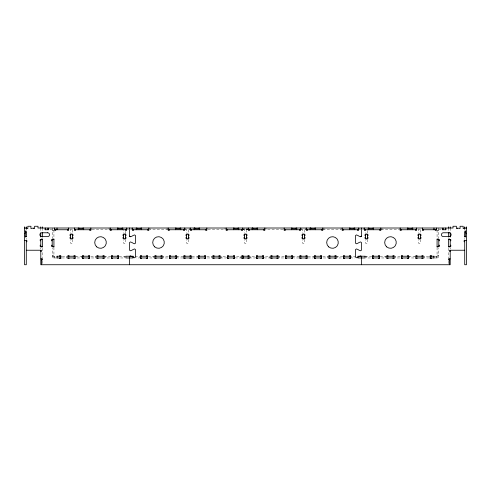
<?xml version="1.0" encoding="UTF-8"?>
<svg xmlns="http://www.w3.org/2000/svg" width="491" height="491" viewBox="0 0 491 491"><rect width="100%" height="100%" fill="white"/><g stroke="black" fill="none" stroke-linecap="round" stroke-linejoin="round"><path stroke-width="0.37" stroke-dasharray="2.46 1.84" d="M243.665 229.094L244.064 229.094M246.936 229.094L247.335 229.094M243.665 229.309L244.064 229.309M246.936 229.309L247.335 229.309M243.665 229.53L244.064 229.53M246.936 229.53L247.335 229.53M49.904 229.745L53.93 229.745L53.93 238.442M69.783 229.745L73.263 229.745M92.013 229.745L109.898 229.745M168.18 229.745L150.007 229.745L150.007 228.008M184.61 229.745L190.41 229.745M208 229.745L225.007 229.745L225.007 228.008M283 229.745L265.993 229.745L265.993 228.008M300.59 229.745L306.39 229.745M322.82 229.745L340.993 229.745L340.993 228.008M381.102 229.745L398.987 229.745M417.737 229.745L421.217 229.745M441.096 229.745L437.07 229.745L437.07 238.442M52.193 230.328L53.93 230.328M437.07 230.328L438.807 230.328M24.55 230.715L26.287 230.715M464.713 230.715L466.45 230.715M72.392 233.415L70.655 233.415L70.655 229.745M125.358 233.415L123.622 233.415L123.622 230.482M188.378 233.415L186.635 233.415L186.635 229.745M246.372 233.415L244.628 233.415L244.628 229.745M304.365 233.415L302.622 233.415L302.622 229.745M367.378 233.415L365.642 233.415L365.642 231.212M420.345 233.415L418.608 233.415L418.608 229.745M52.193 255.651L53.93 255.651M437.07 255.651L438.807 255.651M52.193 256.228L56.195 256.228M62.222 256.228L66.739 256.228L66.739 257.965L62.222 257.965M82.396 256.228L76.308 256.228L76.308 257.965L81.236 257.965L81.236 256.228M90.804 256.228L95.733 256.228L95.733 257.965L90.804 257.965M104.147 256.228L110.236 256.228L110.236 257.965L105.301 257.965L105.301 256.228M125.892 256.228L119.804 256.228L119.804 257.965L124.732 257.965L124.732 256.228M135.007 256.228L139.229 256.228L139.229 257.965L136.412 257.965M154.886 256.228L148.798 256.228L148.798 257.965L153.726 257.965L153.726 256.228M168.223 256.228L163.294 256.228L163.294 257.965L168.223 257.965M176.637 256.228L183.026 256.228M191.993 256.228L198.382 256.228M206.791 256.228L211.719 256.228L211.719 257.965L206.791 257.965M284.209 256.228L279.281 256.228L279.281 257.965L284.209 257.965M292.618 256.228L299.007 256.228M307.974 256.228L314.363 256.228M322.777 256.228L327.706 256.228L327.706 257.965L322.777 257.965M336.114 256.228L342.202 256.228L342.202 257.965L337.274 257.965L337.274 256.228M355.993 256.228L351.771 256.228L351.771 257.965L354.588 257.965M365.108 256.228L371.196 256.228L371.196 257.965L366.268 257.965L366.268 256.228M386.853 256.228L380.764 256.228L380.764 257.965L385.699 257.965L385.699 256.228M400.196 256.228L395.267 256.228L395.267 257.965L400.196 257.965M408.604 256.228L414.692 256.228L414.692 257.965L409.764 257.965L409.764 256.228M428.778 256.228L424.261 256.228L424.261 257.965L428.778 257.965M434.805 256.228L438.807 256.228M56.195 257.965L52.193 257.965L52.193 248.274M183.026 257.965L177.797 257.965L177.797 256.228M191.993 257.965L197.222 257.965L197.222 256.228M220.128 257.965L226.216 257.965L226.216 256.228L221.288 256.228L221.288 257.965M241.873 257.965L235.784 257.965L235.784 256.228L240.713 256.228L240.713 257.965M249.127 257.965L255.216 257.965L255.216 256.228L250.287 256.228L250.287 257.965M270.872 257.965L264.784 257.965L264.784 256.228L269.712 256.228L269.712 257.965M299.007 257.965L293.778 257.965L293.778 256.228M307.974 257.965L313.203 257.965L313.203 256.228M434.805 257.965L438.807 257.965L438.807 248.274M464.713 238.38L464.713 239.412M450.21 228.008L450.21 232.169M450.21 247.532L450.21 248.992M448.473 228.008L448.473 232.169M448.473 248.262L448.473 257.775M448.473 261.108L448.473 264.011M438.807 228.008L438.807 238.442M437.07 247.532L437.07 257.965M436.487 256.228L436.487 257.965M420.345 229.745L420.345 234.575M381.973 228.008L381.973 229.745M367.378 230.482L367.378 234.575M363.223 228.008L363.223 229.745L359.743 229.745L359.743 228.008M323.98 228.008L323.98 229.745M305.23 228.008L305.23 229.745M304.365 229.745L304.365 234.575M301.75 228.008L301.75 229.745M247.335 228.874L247.335 229.745L243.665 229.745L243.665 228.874M247.206 228.874L247.206 229.745M247.071 228.874L247.071 229.745M246.936 228.008L246.936 229.745M246.372 229.745L246.372 234.575M244.064 228.008L244.064 229.745M243.929 228.874L243.929 229.745M243.794 228.874L243.794 229.745M189.25 228.008L189.25 229.745M188.378 229.745L188.378 234.575M185.77 228.008L185.77 229.745M167.02 228.008L167.02 229.745M131.257 228.008L131.257 229.745L127.777 229.745L127.777 228.008M125.358 231.212L125.358 234.575M109.027 228.008L109.027 229.745M72.392 229.745L72.392 234.575M54.513 256.228L54.513 257.965M53.93 247.532L53.93 257.965M52.193 228.008L52.193 238.442M42.527 228.008L42.527 232.169M42.527 248.262L42.527 257.775M42.527 261.108L42.527 264.011M40.79 228.008L40.79 232.169M40.79 247.532L40.79 248.992M26.287 238.38L26.287 239.412M72.392 239.602L70.655 239.602L70.655 243.278L72.392 243.278L72.392 239.602M125.358 239.602L123.622 239.602L123.622 243.278L125.358 243.278L125.358 239.602M188.378 239.602L186.635 239.602L186.635 243.278L188.378 243.278L188.378 239.602M246.372 239.602L244.628 239.602L244.628 243.278L246.372 243.278L246.372 239.602M304.365 239.602L302.622 239.602L302.622 243.278L304.365 243.278L304.365 239.602M367.378 239.602L365.642 239.602L365.642 243.278L367.378 243.278L367.378 239.602M420.345 239.602L418.608 239.602L418.608 243.278L420.345 243.278L420.345 239.602"/><path stroke-width="0.74" d="M129.514 264.735L129.514 256.603C130.422 254.093 134.614 259.659 135.51 257.137L135.51 249.6C134.614 247.077 130.41 252.656 129.514 250.134L129.514 242.591C130.41 240.068 134.614 245.647 135.51 243.125L135.51 235.588C134.614 233.065 130.422 238.632 129.514 236.122L129.514 228.008M361.486 228.008L361.486 236.122C360.578 238.632 356.386 233.065 355.49 235.588L355.49 243.125C356.386 245.647 360.59 240.068 361.486 242.591L361.486 250.134C360.59 252.656 356.386 247.077 355.49 249.6L355.49 257.137C356.386 259.659 360.578 254.093 361.486 256.603L361.486 264.735M26.287 236.705C24.482 238.577 25.636 232.2 25.422 231.875C27.226 230.003 26.072 236.38 26.287 236.705L25.127 236.705M464.713 231.875C466.518 230.003 465.364 236.38 465.578 236.705C463.774 238.577 464.928 232.2 464.713 231.875L465.873 231.875M129.514 256.603L130.097 256.026M361.486 236.122L360.903 236.699M24.55 228.008L26.674 228.008L26.674 228.585L27.834 228.585L27.834 226.265L30.939 226.265L30.939 228.585L33.443 228.008L33.443 228.585L34.603 228.585L34.603 226.265L37.985 226.265L37.985 228.008L453.015 228.008L453.015 226.265L456.397 226.265L456.397 228.585L457.557 228.585L457.557 228.008L460.061 228.585L460.061 226.265L463.166 226.265L463.166 228.585L464.326 228.585L464.326 228.008L466.45 228.008M24.55 228.174L24.986 228.174M466.014 228.174L466.45 228.174M45.62 228.585L45.043 228.585L45.043 229.745L48.615 229.745L48.615 228.585L48.038 228.585M442.962 228.585L442.385 228.585L442.385 229.745L445.957 229.745L445.957 228.585L445.38 228.585M54.611 229.745L68.623 229.745M74.423 229.745L91.142 229.745M109.898 229.745L126.617 229.745M132.417 229.745L148.847 229.745M168.18 229.745L184.61 229.745M190.41 229.745L206.84 229.745M226.167 229.745L242.603 229.745M248.397 229.745L264.833 229.745M284.16 229.745L300.59 229.745M306.39 229.745L322.82 229.745M342.153 229.745L358.583 229.745M364.383 229.745L381.102 229.745M399.858 229.745L416.577 229.745M422.377 229.745L436.389 229.745M25.127 231.875L26.287 231.875M24.55 233.415L24.986 233.415M466.014 233.415L466.45 233.415M70.655 235.735L70.072 235.735L70.072 234.575L72.975 234.575L72.975 235.735L72.392 235.735M123.622 235.735L123.038 235.735L123.038 234.575L125.941 234.575L125.941 235.735L125.358 235.735M186.635 235.735L186.058 235.735L186.058 234.575L188.955 234.575L188.955 235.735L188.378 235.735M244.628 235.735L244.052 235.735L244.052 234.575L246.948 234.575L246.948 235.735L246.372 235.735M302.622 235.735L302.045 235.735L302.045 234.575L304.942 234.575L304.942 235.735L304.365 235.735M365.642 235.735L365.058 235.735L365.058 234.575L367.962 234.575L367.962 235.735L367.378 235.735M418.608 235.735L418.025 235.735L418.025 234.575L420.928 234.575L420.928 235.735L420.345 235.735M464.713 236.705L465.873 236.705M70.655 237.282L70.072 237.282L70.072 238.442L72.975 238.442L72.975 237.282L72.392 237.282M123.622 237.282L123.038 237.282L123.038 238.442L125.941 238.442L125.941 237.282L125.358 237.282M186.635 237.282L186.058 237.282L186.058 238.442L188.955 238.442L188.955 237.282L188.378 237.282M244.628 237.282L244.052 237.282L244.052 238.442L246.948 238.442L246.948 237.282L246.372 237.282M302.622 237.282L302.045 237.282L302.045 238.442L304.942 238.442L304.942 237.282L304.365 237.282M365.642 237.282L365.058 237.282L365.058 238.442L367.962 238.442L367.962 237.282L367.378 237.282M418.608 237.282L418.025 237.282L418.025 238.442L420.928 238.442L420.928 237.282L420.345 237.282M42.527 239.602L40.207 239.602L40.207 240.762L40.79 240.762M53.93 239.602L51.61 239.602L51.61 240.762L52.193 240.762M437.07 239.602L439.39 239.602L439.39 240.762L438.807 240.762M448.473 239.602L450.793 239.602L450.793 240.762L450.21 240.762M24.55 240.572L26.87 240.572L26.87 241.732L26.287 241.732M466.45 240.572L464.13 240.572L464.13 241.732L464.713 241.732M40.79 245.212L40.207 245.212L40.207 246.372L42.527 246.372M52.193 245.212L51.61 245.212L51.61 246.372L53.93 246.372M438.807 245.212L439.39 245.212L439.39 246.372L437.07 246.372M450.21 245.212L450.793 245.212L450.793 246.372L448.473 246.372M26.287 250.238L41.367 250.238L41.367 251.398L40.79 251.398M464.713 250.238L449.633 250.238L449.633 251.398L450.21 251.398M56.944 256.228L61.467 256.228M67.899 256.228L75.148 256.228M82.396 256.228L89.644 256.228M96.893 256.228L104.147 256.228M111.396 256.228L118.644 256.228M140.389 256.228L147.638 256.228M154.886 256.228L162.134 256.228M169.383 256.228L176.637 256.228M183.769 256.228L191.245 256.228M198.382 256.228L205.631 256.228M212.879 256.228L220.128 256.228M227.376 256.228L234.624 256.228M241.873 256.228L249.127 256.228M256.376 256.228L263.624 256.228M270.872 256.228L278.121 256.228M285.369 256.228L292.618 256.228M299.755 256.228L307.231 256.228M314.363 256.228L321.617 256.228M328.866 256.228L336.114 256.228M343.362 256.228L350.611 256.228M372.356 256.228L379.604 256.228M386.853 256.228L394.107 256.228M401.356 256.228L408.604 256.228M415.852 256.228L423.101 256.228M429.533 256.228L434.056 256.228M56.944 257.965L61.467 257.965M67.899 257.965L75.148 257.965M82.396 257.965L89.644 257.965M96.893 257.965L104.147 257.965M111.396 257.965L118.644 257.965M140.389 257.965L147.638 257.965M154.886 257.965L162.134 257.965M169.383 257.965L176.637 257.965M183.769 257.965L191.245 257.965M198.382 257.965L205.631 257.965M212.879 257.965L220.128 257.965M227.376 257.965L234.624 257.965M241.873 257.965L249.127 257.965M256.376 257.965L263.624 257.965M270.872 257.965L278.121 257.965M285.369 257.965L292.618 257.965M299.755 257.965L307.231 257.965M314.363 257.965L321.617 257.965M328.866 257.965L336.114 257.965M343.362 257.965L350.611 257.965M372.356 257.965L379.604 257.965M386.853 257.965L394.107 257.965M401.356 257.965L408.604 257.965M415.852 257.965L423.101 257.965M429.533 257.965L434.056 257.965M40.79 258.935L42.527 258.935M448.473 258.935L450.21 258.935M41.655 260.095L42.238 260.095L42.238 258.935M449.345 260.095L448.762 260.095L448.762 258.935M130.097 236.699L129.514 236.116M361.008 256.038L361.486 256.609M466.45 226.848L466.45 264.735L464.713 264.735L464.713 240.572M464.713 226.848L464.713 229.358M450.21 226.848L450.21 228.088M450.21 232.82L450.21 237.036M450.21 239.602L450.21 246.372M450.21 250.459L450.21 264.735L40.79 264.735L40.79 250.459M449.633 239.602L449.633 239.025L448.473 239.025L448.473 246.948L449.633 246.948L449.633 246.372M449.345 258.935L449.345 264.735M448.473 226.848L448.473 228.088M448.473 232.482L448.473 237.036M445.38 228.008L445.38 229.745M442.962 228.008L442.962 229.745M438.807 239.602L438.807 246.445M438.23 239.602L438.23 239.025L437.07 239.025L437.07 246.948L438.23 246.948L438.23 246.372M436.389 228.008L436.389 230.328L435.229 230.328L435.229 229.745M433.976 228.008L433.976 229.745M433.976 256.228L433.976 257.965M431.509 256.228L431.509 255.651L430.349 255.651L430.349 258.548L431.509 258.548L431.509 257.965M423.537 229.745L423.537 230.328L422.377 230.328L422.377 228.008M421.941 256.228L421.941 255.651L423.101 255.651L423.101 258.548L421.941 258.548L421.941 257.965M420.345 234.575L420.345 238.442M418.608 234.575L418.608 238.442M417.012 256.228L417.012 255.651L415.852 255.651L415.852 258.548L417.012 258.548L417.012 257.965M416.577 228.008L416.577 230.328L415.417 230.328L415.417 229.745M412.747 228.008L412.747 229.745M412.084 228.008L412.084 228.874L408.027 228.874L408.027 228.008M407.444 256.228L407.444 255.651L408.604 255.651L408.604 258.548L407.444 258.548L407.444 257.965M407.34 228.008L407.364 229.745M402.516 256.228L402.516 255.651L401.356 255.651L401.356 258.548L402.516 258.548L402.516 257.965M401.307 229.745L401.307 230.328L400.147 230.328L400.147 228.008M392.947 256.228L392.947 255.651L394.107 255.651L394.107 258.548L392.947 258.548L392.947 257.965M388.013 256.228L388.013 255.651L386.853 255.651L386.853 258.548L388.013 258.548L388.013 257.965M380.813 228.008L380.813 230.328L379.653 230.328L379.653 229.745M378.444 256.228L378.444 255.651L379.604 255.651L379.604 258.548L378.444 258.548L378.444 257.965M373.596 228.008L373.62 229.745M373.516 256.228L373.516 255.651L372.356 255.651L372.356 258.548L373.516 258.548L373.516 257.965M372.933 228.008L372.933 228.874L368.876 228.874L368.876 228.008M368.213 228.008L368.213 229.745M367.378 234.575L367.378 238.442M365.642 234.575L365.642 238.442M365.543 229.745L365.543 230.328L364.383 230.328L364.383 228.008M358.583 228.008L358.583 230.328L357.423 230.328L357.423 229.745M354.76 228.008L354.778 229.745M354.097 228.008L354.097 228.874L350.034 228.874L350.034 228.008M349.451 256.228L349.451 255.651L350.611 255.651L350.611 258.548L349.451 258.548L349.451 257.965M349.371 228.008L349.371 229.745M344.522 256.228L344.522 255.651L343.362 255.651L343.362 258.548L344.522 258.548L344.522 257.965M343.313 229.745L343.313 230.328L342.153 230.328L342.153 228.008M334.954 256.228L334.954 255.651L336.114 255.651L336.114 258.548L334.954 258.548L334.954 257.965M330.026 256.228L330.026 255.651L328.866 255.651L328.866 258.548L330.026 258.548L330.026 257.965M322.82 228.008L322.82 230.328L321.66 230.328L321.66 229.745M320.457 256.228L320.457 255.651L321.617 255.651L321.617 258.548L320.457 258.548L320.457 257.965M315.603 228.008L315.627 229.745M315.523 256.228L315.523 255.651L314.363 255.651L314.363 258.548L315.523 258.548L315.523 257.965M314.94 228.008L314.94 228.874L310.883 228.874L310.883 228.008M310.22 228.008L310.22 229.745M310.195 228.008L310.195 229.457M307.55 229.745L307.55 230.328L306.39 230.328L306.39 228.008M305.954 256.228L305.954 255.651L307.114 255.651L307.114 258.548L305.954 258.548L305.954 257.965M304.365 234.575L304.365 238.442M302.622 234.575L302.622 238.442M301.026 256.228L301.026 255.651L299.866 255.651L299.866 258.548L301.026 258.548L301.026 257.965M300.59 228.008L300.59 230.328L299.43 230.328L299.43 229.745M296.767 228.008L296.767 229.745M296.104 228.008L296.104 228.874L292.041 228.874L292.041 228.008M291.458 256.228L291.458 255.651L292.618 255.651L292.618 258.548L291.458 258.548L291.458 257.965M291.359 228.008L291.384 229.745M286.529 256.228L286.529 255.651L285.369 255.651L285.369 258.548L286.529 258.548L286.529 257.965M285.32 229.745L285.32 230.328L284.16 230.328L284.16 228.008M276.961 256.228L276.961 255.651L278.121 255.651L278.121 258.548L276.961 258.548L276.961 257.965M272.032 256.228L272.032 255.651L270.872 255.651L270.872 258.548L272.032 258.548L272.032 257.965M264.833 228.008L264.833 230.328L263.673 230.328L263.673 229.745M262.464 256.228L262.464 255.651L263.624 255.651L263.624 258.548L262.464 258.548L262.464 257.965M257.609 228.008L257.609 229.745M257.536 256.228L257.536 255.651L256.376 255.651L256.376 258.548L257.536 258.548L257.536 257.965M256.946 228.008L256.946 228.874L252.89 228.874L252.89 228.008M252.227 228.008L252.227 229.745M252.202 228.008L252.202 229.309M249.557 229.745L249.557 230.328L248.397 230.328L248.397 228.008M247.967 256.228L247.967 255.651L249.127 255.651L249.127 258.548L247.967 258.548L247.967 257.965M246.372 234.575L246.372 238.442M244.628 234.575L244.628 238.442M243.315 256.228L243.315 257.965M243.033 256.228L243.033 255.651L241.873 255.651L241.873 258.548L243.033 258.548L243.033 257.965M242.603 228.008L242.603 230.328L241.443 230.328L241.443 229.745M238.773 228.008L238.798 229.745M238.11 228.008L238.11 228.874L234.054 228.874L234.054 228.008M233.464 256.228L233.464 255.651L234.624 255.651L234.624 258.548L233.464 258.548L233.464 257.965M233.391 228.008L233.391 229.745M228.536 256.228L228.536 255.651L227.376 255.651L227.376 258.548L228.536 258.548L228.536 257.965M227.327 229.745L227.327 230.328L226.167 230.328L226.167 228.008M218.968 256.228L218.968 255.651L220.128 255.651L220.128 258.548L218.968 258.548L218.968 257.965M214.039 256.228L214.039 255.651L212.879 255.651L212.879 258.548L214.039 258.548L214.039 257.965M206.84 228.008L206.84 230.328L205.68 230.328L205.68 229.745M204.471 256.228L204.471 255.651L205.631 255.651L205.631 258.548L204.471 258.548L204.471 257.965M199.641 228.297L199.641 229.745L199.616 228.008M199.542 256.228L199.542 255.651L198.382 255.651L198.382 258.548L199.542 258.548L199.542 257.965M198.959 228.008L198.959 228.874L194.896 228.874L194.896 228.008M194.233 228.008L194.233 229.745M194.209 228.008L194.209 229.457M191.57 229.745L191.57 230.328L190.41 230.328L190.41 228.008M189.974 256.228L189.974 255.651L191.134 255.651L191.134 258.548L189.974 258.548L189.974 257.965M188.378 234.575L188.378 238.442M186.635 234.575L186.635 238.442M185.046 256.228L185.046 255.651L183.886 255.651L183.886 258.548L185.046 258.548L185.046 257.965M184.61 228.008L184.61 230.328L183.45 230.328L183.45 229.745M180.78 228.008L180.805 229.745M180.117 228.008L180.117 228.874L176.06 228.874L176.06 228.008M175.397 229.745L175.397 228.008L175.373 229.457M175.477 256.228L175.477 255.651L176.637 255.651L176.637 258.548L175.477 258.548L175.477 257.965M170.543 256.228L170.543 255.651L169.383 255.651L169.383 258.548L170.543 258.548L170.543 257.965M169.34 229.745L169.34 230.328L168.18 230.328L168.18 228.008M160.974 256.228L160.974 255.651L162.134 255.651L162.134 258.548L160.974 258.548L160.974 257.965M156.046 256.228L156.046 255.651L154.886 255.651L154.886 258.548L156.046 258.548L156.046 257.965M148.847 228.008L148.847 230.328L147.687 230.328L147.687 229.745M146.478 256.228L146.478 255.651L147.638 255.651L147.638 258.548L146.478 258.548L146.478 257.965M141.654 228.297L141.654 229.745L141.629 228.008M141.549 256.228L141.549 255.651L140.389 255.651L140.389 258.548L141.549 258.548L141.549 257.965M140.966 228.008L140.966 228.874L136.903 228.874L136.903 228.008M136.222 228.008L136.24 229.745M133.577 229.745L133.577 230.328L132.417 230.328L132.417 228.008M126.617 228.008L126.617 230.328L125.457 230.328L125.457 229.745M125.358 234.575L125.358 238.442M123.622 234.575L123.622 238.442M122.787 228.008L122.811 229.745M122.124 228.008L122.124 228.874L118.067 228.874L118.067 228.008M117.404 229.745L117.404 228.008L117.38 229.457M117.484 256.228L117.484 255.651L118.644 255.651L118.644 258.548L117.484 258.548L117.484 257.965M112.556 256.228L112.556 255.651L111.396 255.651L111.396 258.548L112.556 258.548L112.556 257.965M111.347 229.745L111.347 230.328L110.187 230.328L110.187 228.008M102.987 256.228L102.987 255.651L104.147 255.651L104.147 258.548L102.987 258.548L102.987 257.965M98.053 256.228L98.053 255.651L96.893 255.651L96.893 258.548L98.053 258.548L98.053 257.965M90.853 228.008L90.853 230.328L89.693 230.328L89.693 229.745M88.484 256.228L88.484 255.651L89.644 255.651L89.644 258.548L88.484 258.548L88.484 257.965M83.66 228.438L83.66 229.745L83.636 228.008M83.556 256.228L83.556 255.651L82.396 255.651L82.396 258.548L83.556 258.548L83.556 257.965M82.973 228.008L82.973 228.874L78.916 228.874L78.916 228.008M78.229 228.008L78.253 229.745M75.583 229.745L75.583 230.328L74.423 230.328L74.423 228.008M73.988 256.228L73.988 255.651L75.148 255.651L75.148 258.548L73.988 258.548L73.988 257.965M72.392 234.575L72.392 238.442M70.655 234.575L70.655 238.442M69.059 256.228L69.059 255.651L67.899 255.651L67.899 258.548L69.059 258.548L69.059 257.965M68.623 228.008L68.623 230.328L67.463 230.328L67.463 229.745M59.491 256.228L59.491 255.651L60.651 255.651L60.651 258.548L59.491 258.548L59.491 257.965M57.024 228.008L57.024 229.745M57.024 256.228L57.024 257.965M55.771 229.745L55.771 230.328L54.611 230.328L54.611 228.008M52.77 239.602L52.77 239.025L53.93 239.025L53.93 246.948L52.77 246.948L52.77 246.372M52.193 239.602L52.193 246.445M48.038 228.008L48.038 229.745M45.62 228.008L45.62 229.745M42.527 226.848L42.527 228.088M42.527 232.482L42.527 237.036M41.655 258.935L41.655 264.735M41.367 239.602L41.367 239.025L42.527 239.025L42.527 246.948L41.367 246.948L41.367 246.372M40.79 226.848L40.79 228.088M40.79 232.82L40.79 237.036M40.79 239.602L40.79 246.372M26.287 226.848L26.287 229.358M26.287 240.572L26.287 264.735L24.55 264.735L24.55 226.848M47.615 232.765L41.815 232.765A1.933 1.933 0 0 0 39.881 234.698A1.933 1.933 0 0 0 41.815 236.631L47.615 236.631A1.933 1.933 0 0 0 49.548 234.698A1.933 1.933 0 0 0 47.615 232.765M449.185 232.765L443.385 232.765A1.933 1.933 0 0 0 441.452 234.698A1.933 1.933 0 0 0 443.385 236.631L449.185 236.631A1.933 1.933 0 0 0 451.119 234.698A1.933 1.933 0 0 0 449.185 232.765M133.141 256.228L125.892 256.228L125.892 257.965L133.141 257.965L133.141 256.228M365.108 256.228L357.859 256.228L357.859 257.965L365.108 257.965L365.108 256.228M154.69 246.863A5.8 5.8 0 0 0 164.197 243.634A5.8 5.8 0 0 0 156.647 237.012A5.8 5.8 0 0 0 154.69 246.863M328.663 246.863A5.8 5.8 0 0 0 338.176 243.634A5.8 5.8 0 0 0 330.627 237.012A5.8 5.8 0 0 0 328.663 246.863M96.696 246.863A5.8 5.8 0 0 0 106.209 243.634A5.8 5.8 0 0 0 98.654 237.012A5.8 5.8 0 0 0 96.696 246.863M386.656 246.863A5.8 5.8 0 0 0 396.169 243.634A5.8 5.8 0 0 0 388.614 237.012A5.8 5.8 0 0 0 386.656 246.863"/></g></svg>
